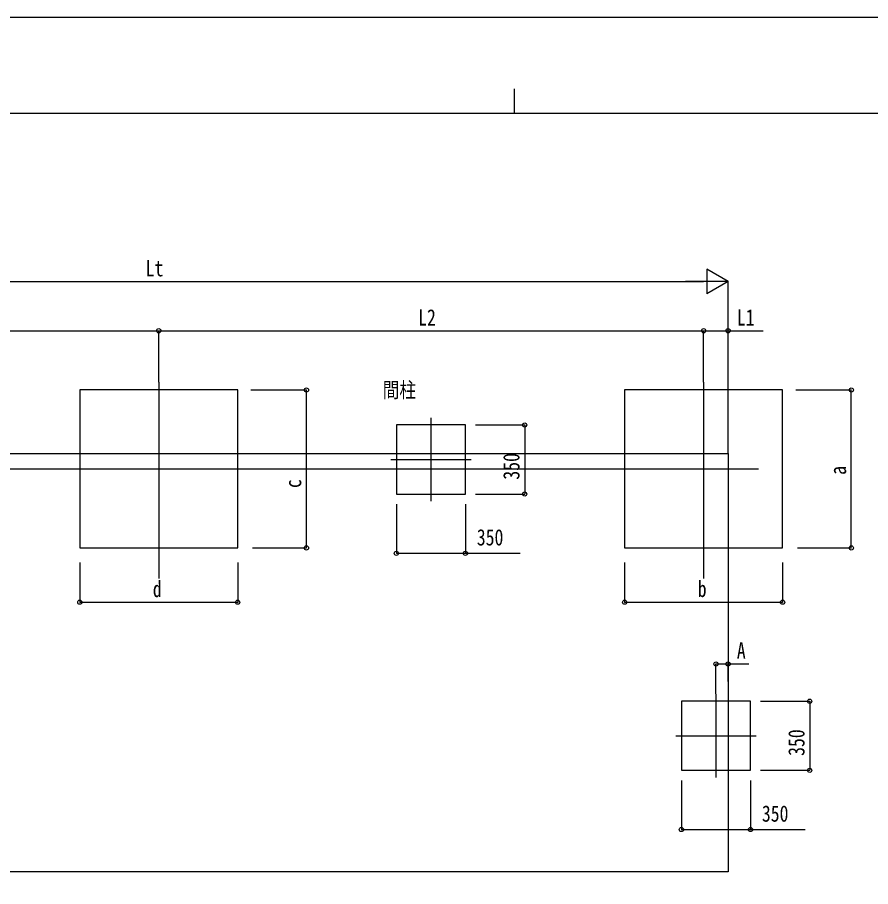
# Model space of a CAD drawing. Units: millimetres, scale not verified. Extents: x -10512 to 10512, y -7425 to 7425.
# Drawn here: x -2529 to 1793, y 3022 to 7425 of the extents above; entities that cross this region are included whole.
import ezdxf
from ezdxf.enums import TextEntityAlignment as Align

# ---------------------------------------------------------------- set-up
doc = ezdxf.new("R2010")
doc.units = ezdxf.units.MM
doc.header["$LTSCALE"] = 30
for name, color, linetype in [('0-2_USER1', 3, 'Continuous'), ('0-3_YKK_12', 2, 'Continuous'), ('0-5_YKK_A1', 4, 'Continuous'), ('0-6_YKK_D', 6, 'Continuous'), ('0-7_YKK_ZWAK', 7, 'Continuous')]:
    doc.layers.add(name, color=color, linetype=linetype)
doc.styles.add('ＭＳ ゴシック', font='')
doc.styles.get('ＭＳ ゴシック').set_extended_font_data('MS Gothic')

msp = doc.modelspace()

# ---------------------------------------------------------------- linework, layer by layer
at = {"layer": '0-3_YKK_12'}
for p, q in [((-1812.92, 5577.65), (-1812.92, 4582.48)), ((947.08, 5577.65), (947.08, 4582.48)), ((-434.34, 5396.68), (-434.34, 4974.05)), ((-638.07, 5185.37), (-230.61, 5185.37)), ((-4957.89, 5137.57), (-1638.79, 5137.57)), ((-2093.89, 5137.57), (1225.22, 5137.57)), ((1009.58, 3997.38), (1009.58, 3574.75)), ((805.85, 3786.07), (1213.31, 3786.07))]:
    msp.add_line(p, q, dxfattribs=at)
at = {"layer": '0-5_YKK_A1'}
for p, q in [((-4696.92, 5215.37), (1071.08, 5215.37)), ((1071.08, 5215.37), (1071.08, 3096.99)), ((1071.08, 3096.99), (-4696.92, 3096.99))]:
    msp.add_line(p, q, dxfattribs=at)
for points in [[(-2212.92, 4737.57), (-1412.92, 4737.57), (-1412.92, 5537.57), (-2212.92, 5537.57)], [(547.08, 4737.57), (1347.08, 4737.57), (1347.08, 5537.57), (547.08, 5537.57)], [(-609.34, 5010.37), (-259.34, 5010.37), (-259.34, 5360.37), (-609.34, 5360.37)], [(834.58, 3611.07), (1184.58, 3611.07), (1184.58, 3961.07), (834.58, 3961.07)]]:
    msp.add_lwpolyline(points, close=True, dxfattribs=at)
at = {"layer": '0-6_YKK_D'}
for p, q in [((1071.08, 6087.57), (962.82, 6150.07)), ((962.82, 6150.07), (962.82, 6025.07)), ((-4571.92, 6087.57), (946.08, 6087.57)), ((1071.08, 6087.57), (854.57, 6087.57)), ((1071.08, 6087.57), (962.82, 6025.07)), ((1071.08, 5216.37), (1071.08, 6088.57)), ((-4572.92, 5837.57), (-1812.92, 5837.57)), ((-1812.92, 5577.65), (-1812.92, 5838.57)), ((-1812.92, 5577.65), (-1812.92, 5838.57)), ((-1812.92, 5837.57), (947.08, 5837.57)), ((947.08, 5577.65), (947.08, 5838.57)), ((947.08, 5577.65), (947.08, 5838.57)), ((1071.08, 5265.37), (1071.08, 5838.57)), ((-1345.77, 5537.57), (-1063.82, 5537.57)), ((-1064.82, 4737.57), (-1064.82, 5537.57)), ((1414.23, 5537.57), (1696.18, 5537.57)), ((1695.18, 4737.57), (1695.18, 5537.57)), ((-208.34, 5360.37), (41.66, 5360.37)), ((40.66, 5360.37), (40.66, 5010.37)), ((-208.34, 5010.37), (41.66, 5010.37)), ((-609.34, 4959.37), (-609.34, 4709.37)), ((-259.34, 4959.37), (-259.34, 4709.37)), ((-1337.92, 4737.57), (-1063.82, 4737.57)), ((1422.08, 4737.57), (1696.18, 4737.57)), ((-2212.92, 4663.37), (-2212.92, 4461.57)), ((-1412.92, 4663.55), (-1412.92, 4461.57)), ((547.08, 4663.37), (547.08, 4461.57)), ((1347.08, 4663.55), (1347.08, 4461.57)), ((-2212.92, 4462.57), (-1412.92, 4462.57)), ((547.08, 4462.57), (1347.08, 4462.57)), ((1009.58, 3998.38), (1009.58, 4150.83)), ((1071.08, 4060.8), (1071.08, 4150.83)), ((1235.58, 3961.07), (1485.58, 3961.07)), ((1484.58, 3961.07), (1484.58, 3611.07)), ((1235.58, 3611.07), (1485.58, 3611.07)), ((834.58, 3560.07), (834.58, 3310.07)), ((1184.58, 3560.07), (1184.58, 3310.07))]:
    msp.add_line(p, q, dxfattribs=at)
for points in [[(947.08, 5837.57), (1071.08, 5837.57), (1248.91, 5837.57)], [(-609.34, 4710.37), (-259.34, 4710.37), (17.16, 4710.37)], [(1009.58, 4149.83), (1071.08, 4149.83), (1176.91, 4149.83)], [(834.58, 3311.07), (1184.58, 3311.07), (1461.08, 3311.07)]]:
    msp.add_lwpolyline(points, dxfattribs=at)
for centre in [(-1812.92, 5837.57), (-1812.92, 5837.57), (947.08, 5837.57), (947.08, 5837.57), (1071.08, 5837.57), (-1064.82, 5537.57), (1695.18, 5537.57), (40.66, 5360.37), (40.66, 5010.37), (-1064.82, 4737.57), (-609.34, 4710.37), (-259.34, 4710.37), (1695.18, 4737.57), (-2212.92, 4462.57), (-1412.92, 4462.57), (547.08, 4462.57), (1347.08, 4462.57), (1009.58, 4149.83), (1071.08, 4149.83), (1484.58, 3961.07), (1484.58, 3611.07), (834.58, 3311.07), (1184.58, 3311.07)]:
    msp.add_circle(centre, 10.62, dxfattribs=at)
at = {"layer": '0-7_YKK_ZWAK'}
for p, q in [((-12.45, 7062.5), (-12.45, 6937.5)), ((9737.55, 6937.5), (-9762.45, 6937.5))]:
    msp.add_line(p, q, dxfattribs=at)
msp.add_lwpolyline([(-10512.5, -7425), (10512.5, -7425), (10512.5, 7425), (-10512.5, 7425)], close=True, dxfattribs=at)

# ---------------------------------------------------------------- texts
at = {"layer": '0-2_USER1', "style": 'ＭＳ ゴシック', "width": 0.8}
msp.add_text('間柱', height=77.32, dxfattribs=at).set_placement((-678.43, 5475.81), align=Align.BOTTOM_LEFT)
at = {"layer": '0-6_YKK_D', "style": 'ＭＳ ゴシック', "width": 0.8}
for s, p in [('Lt', (-1878.92, 6088.57)), ('L2', (-498.92, 5839.24)), ('L1', (1115.24, 5839.24)), ('350', (-201.84, 4725.37)), ('d', (-1842.92, 4463.9)), ('b', (917.08, 4463.9)), ('A', (1115.24, 4151.49)), ('350', (1242.08, 3326.07))]:
    msp.add_text(s, height=82.48, dxfattribs=at).set_placement(p, align=Align.BOTTOM_LEFT)
for s, p in [('350', (39, 5083.37)), ('a', (1693.52, 5107.57)), ('c', (-1066.48, 5040.6)), ('350', (1482.91, 3684.07))]:
    msp.add_text(s, height=82.48, rotation=90, dxfattribs=at).set_placement(p, align=Align.BOTTOM_LEFT)

doc.saveas('drawing.dxf')
